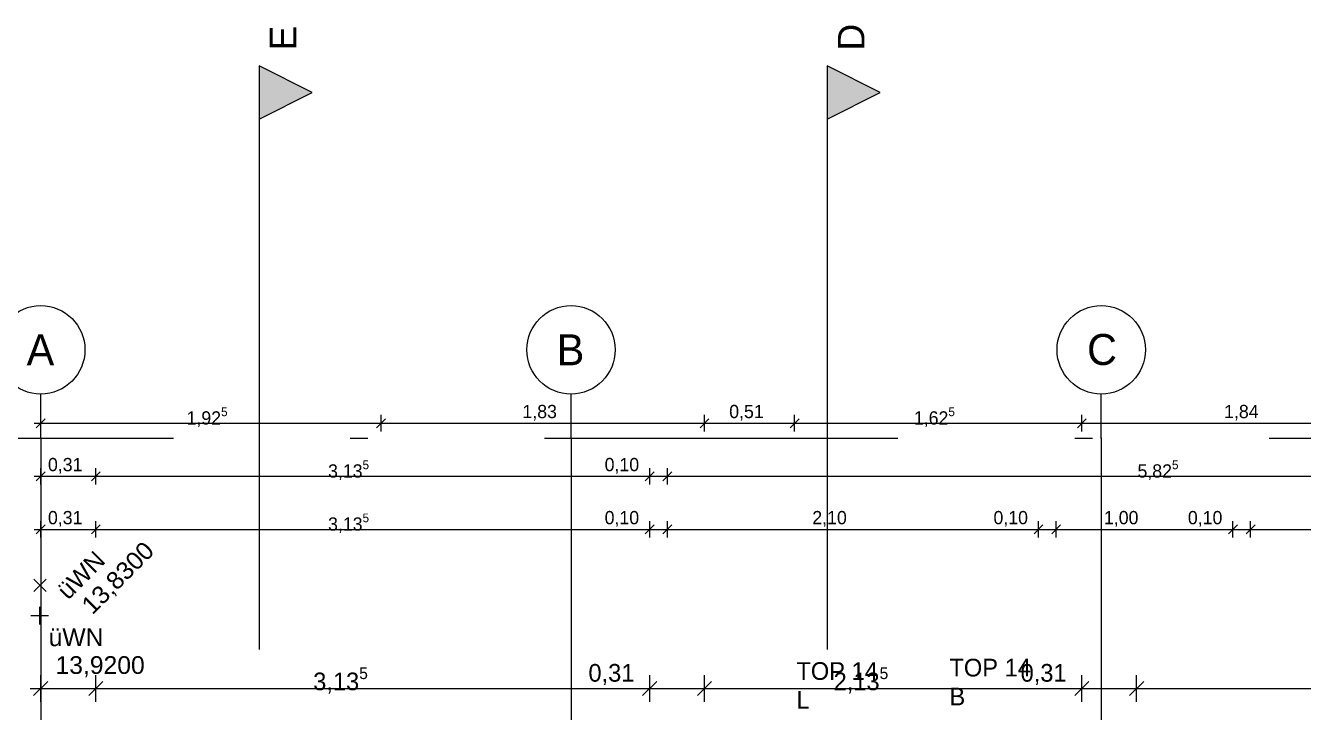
# Model space of a CAD drawing. Header units: metres. Extents: x -4 to 206, y -18 to 45.
# Drawn here: x -0.09 to 7.14, y 1.45 to 5.33 of the extents above; entities that cross this region are included whole.
import ezdxf

# ---------------------------------------------------------------- set-up
doc = ezdxf.new("R2010")
doc.units = ezdxf.units.M
doc.header["$MEASUREMENT"] = 0
doc.linetypes.add('Achse', pattern=[0.004, 0.002, -0.001, 0, -0.001])
doc.linetypes.add('Schnittlinie', pattern=[0.006, 0.003, -0.0015, 0, -0.0015])
for name, color, linetype in [('3._3.Stock PP STG1_1_000 Achsraster', 7, 'Continuous'), ('3._3.Stock PP STG1_1_810 Raum', 7, 'Continuous'), ('3._3.Stock PP STG1_1_851 Marker Schnitt', 7, 'Continuous'), ('3._3.Stock PP STG1_1_910 Allgemein Lageplan Höhen', 7, 'Continuous'), ('3._3.Stock PP STG1_1_950 Polierplan Bemaßung', 7, 'Continuous')]:
    doc.layers.add(name, color=color, linetype=linetype)
doc.styles.add('ERSTELLTER_STIL_1', font='arial.ttf')
doc.styles.add('ERSTELLTER_STIL_2', font='')
doc.styles.get('ERSTELLTER_STIL_2').set_extended_font_data('Eurostile')

msp = doc.modelspace()

# ---------------------------------------------------------------- hatches: boundary and pattern name
at = {"layer": '3._3.Stock PP STG1_1_851 Marker Schnitt', "linetype": 'Continuous', "lineweight": 0, "true_color": 0x000000}
for points in [[(1.235, 5.105), (1.235, 4.805), (1.535, 4.955)], [(4.45, 5.105), (4.45, 4.805), (4.75, 4.955)]]:
    msp.add_hatch(color=18, dxfattribs=at).paths.add_polyline_path(points)

# ---------------------------------------------------------------- linework, layer by layer
at = {"layer": '3._3.Stock PP STG1_1_000 Achsraster', "color": 5, "linetype": 'Achse', "lineweight": 0, "ltscale": 1000}
for p, q in [((0, 3), (0, 3.25)), ((3, 3), (3, 3.25)), ((6, 3), (6, 3.25)), ((-1.25, 3), (21, 3)), ((0, 3), (0, -18)), ((3, 3), (3, -18)), ((6, 3), (6, -18))]:
    msp.add_line(p, q, dxfattribs=at)
at = {"layer": '3._3.Stock PP STG1_1_000 Achsraster', "color": 5, "linetype": 'Continuous', "lineweight": 0, "ltscale": 1000}
for centre in [(0, 3.5), (3, 3.5), (6, 3.5)]:
    msp.add_circle(centre, 0.25, dxfattribs=at)
at = {"layer": '3._3.Stock PP STG1_1_000 Achsraster', "color": 5, "linetype": 'Achse', "lineweight": 0, "ltscale": 1000}
for p in [(0, 3), (0, 3), (3, 3), (3, 3), (6, 3), (6, 3)]:
    msp.add_point(p, dxfattribs=at)
at = {"layer": '3._3.Stock PP STG1_1_851 Marker Schnitt', "color": 7, "linetype": 'Schnittlinie', "lineweight": 13, "ltscale": 1000}
for p, q in [((1.235, 4.805), (1.235, -18)), ((4.45, 4.805), (4.45, -18))]:
    msp.add_line(p, q, dxfattribs=at)
at = {"layer": '3._3.Stock PP STG1_1_851 Marker Schnitt', "color": 7, "linetype": 'Continuous', "lineweight": 13, "ltscale": 1000, "flags": 128}
for points in [[(1.235, 5.105), (1.235, 4.805), (1.535, 4.955)], [(4.45, 5.105), (4.45, 4.805), (4.75, 4.955)]]:
    msp.add_lwpolyline(points, close=True, dxfattribs=at)
at = {"layer": '3._3.Stock PP STG1_1_910 Allgemein Lageplan Höhen', "color": 7, "linetype": 'Continuous', "lineweight": 13, "ltscale": 1000}
for p, q in [((-0.0393, 2.1324), (0.0314, 2.2031)), ((0.0314, 2.1324), (-0.0393, 2.2031)), ((-0.0056, 1.9473), (-0.0056, 2.0473)), ((-0.0556, 1.9973), (0.0444, 1.9973))]:
    msp.add_line(p, q, dxfattribs=at)
at = {"layer": '3._3.Stock PP STG1_1_950 Polierplan Bemaßung', "color": 7, "linetype": 'Continuous', "lineweight": 13, "ltscale": 1000}
for p, q in [((0.0247, 3.1096), (-0.0253, 3.0596)), ((-0.0003, 3.0377), (-0.0003, 3.1315)), ((1.95, 3.1096), (1.9, 3.0596)), ((1.925, 3.0377), (1.925, 3.1315)), ((3.78, 3.1096), (3.73, 3.0596)), ((3.755, 3.0377), (3.755, 3.1315)), ((4.29, 3.1096), (4.24, 3.0596)), ((4.265, 3.0377), (4.265, 3.1315)), ((5.915, 3.1096), (5.865, 3.0596)), ((5.89, 3.0377), (5.89, 3.1315)), ((-0.0378, 3.0846), (-0.0003, 3.0846)), ((-0.0003, 3.0846), (1.925, 3.0846)), ((1.925, 3.0846), (3.755, 3.0846)), ((3.755, 3.0846), (4.265, 3.0846)), ((4.265, 3.0846), (5.89, 3.0846)), ((5.89, 3.0846), (7.73, 3.0846)), ((-0.0003, 2.7377), (-0.0003, 2.8315)), ((0.3111, 2.7377), (0.3111, 2.8315)), ((3.445, 2.7377), (3.445, 2.8315)), ((3.545, 2.7377), (3.545, 2.8315)), ((-0.0378, 2.7846), (-0.0003, 2.7846)), ((0.0247, 2.8096), (-0.0253, 2.7596)), ((-0.0003, 2.7846), (0.3111, 2.7846)), ((0.3361, 2.8096), (0.2861, 2.7596)), ((0.3111, 2.7846), (3.445, 2.7846)), ((3.47, 2.8096), (3.42, 2.7596)), ((3.445, 2.7846), (3.545, 2.7846)), ((3.57, 2.8096), (3.52, 2.7596)), ((3.545, 2.7846), (9.37, 2.7846)), ((-0.0003, 2.4377), (-0.0003, 2.5315)), ((0.3111, 2.4377), (0.3111, 2.5315)), ((3.445, 2.4377), (3.445, 2.5315)), ((3.545, 2.4377), (3.545, 2.5315)), ((5.645, 2.4377), (5.645, 2.5315)), ((5.745, 2.4377), (5.745, 2.5315)), ((6.745, 2.4377), (6.745, 2.5315)), ((6.845, 2.4377), (6.845, 2.5315)), ((-0.0378, 2.4846), (-0.0003, 2.4846)), ((0.0247, 2.5096), (-0.0253, 2.4596)), ((-0.0003, 2.4846), (0.3111, 2.4846)), ((0.3361, 2.5096), (0.2861, 2.4596)), ((0.3111, 2.4846), (3.445, 2.4846)), ((3.47, 2.5096), (3.42, 2.4596)), ((3.445, 2.4846), (3.545, 2.4846)), ((3.57, 2.5096), (3.52, 2.4596)), ((3.545, 2.4846), (5.645, 2.4846)), ((5.67, 2.5096), (5.62, 2.4596)), ((5.645, 2.4846), (5.745, 2.4846)), ((5.77, 2.5096), (5.72, 2.4596)), ((5.745, 2.4846), (6.745, 2.4846)), ((6.77, 2.5096), (6.72, 2.4596)), ((6.745, 2.4846), (6.845, 2.4846)), ((6.87, 2.5096), (6.82, 2.4596)), ((6.845, 2.4846), (8.745, 2.4846)), ((0.0397, 1.6246), (-0.0403, 1.5446)), ((-0.0003, 1.5096), (-0.0003, 1.6596)), ((0.3511, 1.6246), (0.2711, 1.5446)), ((0.3111, 1.5096), (0.3111, 1.6596)), ((3.485, 1.6246), (3.405, 1.5446)), ((3.445, 1.5096), (3.445, 1.6596)), ((3.795, 1.6246), (3.715, 1.5446)), ((3.755, 1.5096), (3.755, 1.6596)), ((5.93, 1.6246), (5.85, 1.5446)), ((5.89, 1.5096), (5.89, 1.6596)), ((6.24, 1.6246), (6.16, 1.5446)), ((6.2, 1.5096), (6.2, 1.6596)), ((-0.0603, 1.5846), (-0.0003, 1.5846)), ((-0.0003, 1.5846), (0.3111, 1.5846)), ((0.3111, 1.5846), (3.445, 1.5846)), ((3.445, 1.5846), (3.755, 1.5846)), ((3.755, 1.5846), (5.89, 1.5846)), ((5.89, 1.5846), (6.2, 1.5846)), ((6.2, 1.5846), (12.78, 1.5846))]:
    msp.add_line(p, q, dxfattribs=at)

# ---------------------------------------------------------------- texts
at = {"layer": '3._3.Stock PP STG1_1_000 Achsraster', "color": 5, "linetype": 'Continuous', "lineweight": 0, "char_height": 0.175, "attachment_point": 1, "style": 'ERSTELLTER_STIL_2'}
for s, insert in [('\\A1;{\\pql;\\pt0;\\fEurostile|b0|i0|c0|p0;\\W1.000000;A}', (-0.0799, 3.5875)), ('\\A1;{\\pql;\\pt0;\\fEurostile|b0|i0|c0|p0;\\W1.000000;B}', (2.9191, 3.5875)), ('\\A1;{\\pql;\\pt0;\\fEurostile|b0|i0|c0|p0;\\W1.000000;C}', (5.9199, 3.5893))]:
    msp.add_mtext(s, dxfattribs=dict(at, insert=insert))
at = {"layer": '3._3.Stock PP STG1_1_810 Raum', "color": 7, "linetype": 'Continuous', "lineweight": 13, "char_height": 0.1, "attachment_point": 1, "style": 'ERSTELLTER_STIL_2'}
for s, insert in [('\\A1;{\\pql;\\pt0;\\fEurostile|b0|i0|c0|p0;\\W1.000000;TOP 14}', (5.1411, 1.7527)), ('\\A1;{\\pql;\\pt0;\\fEurostile|b0|i0|c0|p0;\\W1.000000;TOP 14}', (4.2751, 1.7335)), ('\\A1;{\\pql;\\pt0;\\fEurostile|b0|i0|c0|p0;\\W1.000000;L}', (4.2751, 1.57)), ('\\A1;{\\pql;\\pt0;\\fEurostile|b0|i0|c0|p0;\\W1.000000;B}', (5.1411, 1.5892))]:
    msp.add_mtext(s, dxfattribs=dict(at, insert=insert))
at = {"layer": '3._3.Stock PP STG1_1_851 Marker Schnitt', "color": 7, "linetype": 'Continuous', "lineweight": 13, "char_height": 0.15, "attachment_point": 9, "rotation": 90, "style": 'ERSTELLTER_STIL_1'}
for s, insert in [('\\A1;{\\pqr;\\pt0;\\fArial|b0|i0|c0|p0;\\W1.000000;E}', (1.445, 5.3322)), ('\\A1;{\\pqr;\\pt0;\\fArial|b0|i0|c0|p0;\\W1.000000;D}', (4.66, 5.3436))]:
    msp.add_mtext(s, dxfattribs=dict(at, insert=insert))
at = {"layer": '3._3.Stock PP STG1_1_910 Allgemein Lageplan Höhen', "color": 7, "linetype": 'Continuous', "lineweight": 13, "char_height": 0.1, "attachment_point": 1, "rotation": 45, "style": 'ERSTELLTER_STIL_1'}
for s, insert in [('\\A1;{\\pql;\\fArial|b0|i0|c0|p0;\\W1.000000; 13,8300}', (0.194, 2.0405)), ('\\A1;{\\pql;\\fArial|b0|i0|c0|p0;\\W1.000000;üWN}', (0.0829, 2.1516))]:
    msp.add_mtext(s, dxfattribs=dict(at, insert=insert))
at = {"layer": '3._3.Stock PP STG1_1_910 Allgemein Lageplan Höhen', "color": 7, "linetype": 'Continuous', "lineweight": 13, "char_height": 0.1, "attachment_point": 1, "style": 'ERSTELLTER_STIL_1'}
for s, insert in [('\\A1;{\\pql;\\fArial|b0|i0|c0|p0;\\W1.000000;üWN}', (0.0444, 1.9244)), ('\\A1;{\\pql;\\fArial|b0|i0|c0|p0;\\W1.000000; 13,9200}', (0.0444, 1.7673))]:
    msp.add_mtext(s, dxfattribs=dict(at, insert=insert))
at = {"layer": '3._3.Stock PP STG1_1_950 Polierplan Bemaßung', "color": 7, "linetype": 'Continuous', "lineweight": 13, "attachment_point": 7, "style": 'ERSTELLTER_STIL_2'}
for s, insert, char_height, width in [('\\A1;{\\pql;\\fEurostile|b0|i0|c0|p0;\\W1.000000;1,83}', (2.7251, 3.0996), 0.075, 0.22978), ('\\A1;{\\pql;\\fEurostile|b0|i0|c0|p0;\\W1.000000;0,51}', (3.8951, 3.0996), 0.075, 0.22978), ('\\A1;{\\pql;\\fEurostile|b0|i0|c0|p0;\\W1.000000;1,84}', (6.6951, 3.0996), 0.075, 0.22978), ('\\A1;{\\pql;\\fEurostile|b0|i0|c0|p0;\\W1.000000;0,31}', (0.0406, 2.7996), 0.075, 0.22978), ('\\A1;{\\pql;\\fEurostile|b0|i0|c0|p0;\\W1.000000;0,10}', (3.1902, 2.7996), 0.075, 0.22978), ('\\A1;{\\pql;\\fEurostile|b0|i0|c0|p0;\\W1.000000;0,31}', (0.0406, 2.4996), 0.075, 0.22978), ('\\A1;{\\pql;\\fEurostile|b0|i0|c0|p0;\\W1.000000;0,10}', (3.1902, 2.4996), 0.075, 0.22978), ('\\A1;{\\pql;\\fEurostile|b0|i0|c0|p0;\\W1.000000;2,10}', (4.3652, 2.4996), 0.075, 0.22978), ('\\A1;{\\pql;\\fEurostile|b0|i0|c0|p0;\\W1.000000;0,10}', (5.3902, 2.4996), 0.075, 0.22978), ('\\A1;{\\pql;\\fEurostile|b0|i0|c0|p0;\\W1.000000;1,00}', (6.0152, 2.4996), 0.075, 0.22978), ('\\A1;{\\pql;\\fEurostile|b0|i0|c0|p0;\\W1.000000;0,10}', (6.4902, 2.4996), 0.075, 0.22978), ('\\A1;{\\pql;\\fEurostile|b0|i0|c0|p0;\\W1.000000;0,31}', (3.0986, 1.6046), 0.1, 0.306373), ('\\A1;{\\pql;\\fEurostile|b0|i0|c0|p0;\\W1.000000;0,31}', (5.5436, 1.6046), 0.1, 0.306373)]:
    msp.add_mtext(s, dxfattribs=dict(at, insert=insert, char_height=char_height, width=width))
for s, insert, char_height in [('\\A1;{\\pql;\\fEurostile|b0|i0|c0|p0;\\W1.000000;1,92\\fEurostile|b0|i0|c0|p0;\\W1.000000;\\A1{\\H.66x;\\S5^  ;}}', (0.8247, 3.0554), 0.075), ('\\A1;{\\pql;\\fEurostile|b0|i0|c0|p0;\\W1.000000;1,62\\fEurostile|b0|i0|c0|p0;\\W1.000000;\\A1{\\H.66x;\\S5^  ;}}', (4.9398, 3.0554), 0.075), ('\\A1;{\\pql;\\fEurostile|b0|i0|c0|p0;\\W1.000000;3,13\\fEurostile|b0|i0|c0|p0;\\W1.000000;\\A1{\\H.66x;\\S5^  ;}}', (1.6255, 2.7554), 0.075), ('\\A1;{\\pql;\\fEurostile|b0|i0|c0|p0;\\W1.000000;5,82\\fEurostile|b0|i0|c0|p0;\\W1.000000;\\A1{\\H.66x;\\S5^  ;}}', (6.205, 2.7554), 0.075), ('\\A1;{\\pql;\\fEurostile|b0|i0|c0|p0;\\W1.000000;3,13\\fEurostile|b0|i0|c0|p0;\\W1.000000;\\A1{\\H.66x;\\S5^  ;}}', (1.6255, 2.4554), 0.075), ('\\A1;{\\pql;\\fEurostile|b0|i0|c0|p0;\\W1.000000;3,13\\fEurostile|b0|i0|c0|p0;\\W1.000000;\\A1{\\H.66x;\\S5^  ;}}', (1.5413, 1.5456), 0.1), ('\\A1;{\\pql;\\fEurostile|b0|i0|c0|p0;\\W1.000000;2,13\\fEurostile|b0|i0|c0|p0;\\W1.000000;\\A1{\\H.66x;\\S5^  ;}}', (4.4858, 1.5456), 0.1)]:
    msp.add_mtext(s, dxfattribs=dict(at, insert=insert, char_height=char_height))

doc.saveas('drawing.dxf')
